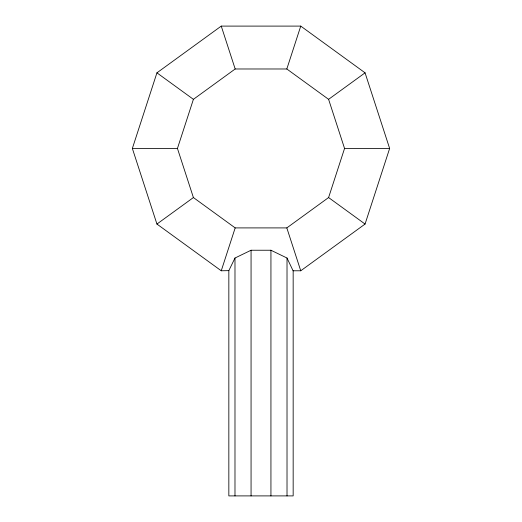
<?xml version="1.0" encoding="UTF-8"?>
<svg xmlns="http://www.w3.org/2000/svg" width="522" height="522" viewBox="0 0 522 522"><rect width="100%" height="100%" fill="white"/><g stroke="black" fill="none" stroke-linecap="round" stroke-linejoin="round"><path stroke-width="0.78" d="M228.838 270.631L221.25 270.781L156.933 224.055L132.36 148.444L156.933 72.832L221.25 26.1L300.75 26.1L365.067 72.832L389.64 148.444L365.067 224.055L300.75 270.781L293.083 270.781L287.015 258.025L270.938 250.24L251.062 250.24L234.985 258.025L228.838 270.631L228.838 495.9L293.162 495.9L293.162 270.631M177.447 148.444L193.408 99.33L235.181 68.982L286.819 68.982L328.592 99.33L344.553 148.444L328.592 197.551L286.819 227.905L235.181 227.905L193.408 197.551L177.447 148.444L132.36 148.444M221.25 270.781L235.181 227.905M286.819 68.982L300.75 26.1M156.933 224.055L193.408 197.551M328.592 99.33L365.067 72.832M344.553 148.444L389.64 148.444M156.933 72.832L193.408 99.33M328.592 197.551L365.067 224.055M221.25 26.1L235.181 68.982M286.819 227.905L300.75 270.781M287.015 258.025L287.015 495.9M270.938 250.24L270.938 495.9M251.062 250.24L251.062 495.9M234.985 258.025L234.985 495.9"/></g></svg>
